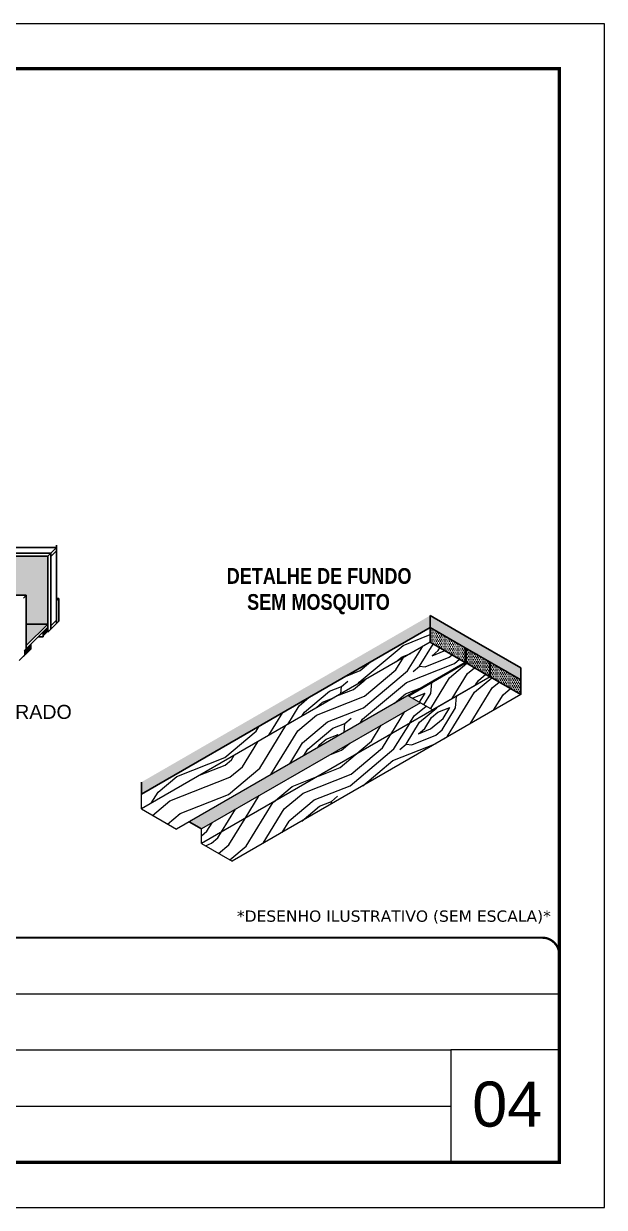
# Model space of a CAD drawing. Extents: x 1813 to 8067, y 422 to 2621.
# Drawn here: x 7538 to 8053, y 1571 to 2621 of the extents above; entities that cross this region are included whole.
import ezdxf
from ezdxf.enums import TextEntityAlignment as Align

# ---------------------------------------------------------------- set-up
doc = ezdxf.new("R2010")
doc.units = 0
doc.linetypes.add('CONTINUO', pattern=[0])
doc.linetypes.add('DASHED', pattern=[0.75, 0.5, -0.25])
for name, color, linetype, lineweight in [('CARIMBO', 255, 'Continuous', 9), ('Demarcação 1', 251, 'Continuous', 9), ('Folhas', 255, 'Continuous', 9), ('fundo', 100, 'Continuous', 9), ('Madeira', 126, 'Continuous', 18), ('SARRAFO DE PRESSAO', 251, 'DASHED', 9)]:
    doc.layers.add(name, color=color, linetype=linetype, lineweight=lineweight)
for name, color, linetype in [('HACHURA MADEIRAS', 1, 'Continuous'), ('material do compensado', 7, 'Continuous'), ('texto', 7, 'Continuous')]:
    doc.layers.add(name, color=color, linetype=linetype)
doc.styles.add('ARIAL', font='arial.ttf')
doc.styles.add('CESAR1', font='arial.ttf', dxfattribs={"oblique": 15})
doc.styles.add('ROMANC', font='techb___.ttf', dxfattribs={"height": 2.5})
doc.styles.add('stylellllll', font='verdana.ttf', dxfattribs={"height": 2})
pattern_1 = [(355, (-41765.87, -776.93), (111.07494, 93.20294), [5.12645, -97.40264]), (85, (-41721.89, -744.76), (-93.20294, 111.07494), [10.2529, -92.27619]), (40, (-41743.21, -753.18), (8.936, 102.13894), [7.24881, -21.74642, 7.24881, -14.497615, 50.751904, -43.50449]), (40, (-41771.43, -781.59), (8.936, 102.13894), [7.24983, -14.49967, 7.24983, -115.99871]), (40, (-41734.785, -774.504), (8.936, 102.13894), [7.24983, -137.7482]), (40, (-41725.02, -780.505), (8.936, 102.13894), [7.24983, -137.7482]), (40, (-41739.445, -768.95), (8.936, 102.13894), [7.24983, -137.7482]), (40, (-41744.105, -763.4), (8.936, 102.13894), [14.49967, -130.49838]), (40, (-41711.87, -689.03), (8.936, 102.13894), [14.49967, -130.49838]), (40, (-41753.87, -757.396), (8.936, 102.13894), [28.99933, -115.99871]), (40, (-41758.53, -751.84), (8.936, 102.13894), [28.99933, -115.99871]), (40, (-41689.46, -727.01), (8.936, 102.13894), [28.99933, -115.99871]), (40, (-41762.745, -741.18), (8.936, 102.13894), [21.7497, -123.24834]), (40, (-41781.83, -724.07), (8.936, 102.13894), [21.7497, -123.24834]), (40, (-41772.51, -735.18), (8.936, 102.13894), [21.7497, -123.24834]), (40, (-41703.44, -710.35), (8.936, 102.13894), [36.24951, -108.74853]), (40, (-41713.21, -704.35), (8.936, 102.13894), [36.24951, -108.74853]), (40, (-41705.23, -730.776), (8.936, 102.13894), [50.74931, -94.24873]), (21.56505, (-41754.766, -767.61), (102.138945, -8.936), [11.4631, -217.79893]), (21.56505, (-41731.657, -738.755), (102.138945, -8.936), [11.4631, -217.79893]), (21.56505, (-41737.658, -748.523), (102.138945, -8.936), [11.4631, -217.79893]), (21.56505, (-41760.766, -777.377), (102.138945, -8.936), [22.9262, -206.33583]), (21.56505, (-41736.317, -733.2), (102.138945, -8.936), [34.3893, -194.87273]), (21.56505, (-41746.084, -727.2), (102.138945, -8.936), [45.8524, -183.40963]), (21.56505, (-41755.85, -721.2), (102.138945, -8.936), [45.8524, -183.40963]), (21.56505, (-41768.49, -689.22), (102.138945, -8.936), [45.8524, -183.40963]), (21.56505, (-41769.385, -699.432), (102.138945, -8.936), [57.3155, -171.94653]), (21.56505, (-41765.17, -710.093), (102.138945, -8.936), [57.3155, -171.94653]), (58.43495, (-41732.997, -754.076), (8.936, 102.138945), [11.4631, -217.79893]), (58.43495, (-41749.21, -762.95), (8.936, 102.138945), [11.4631, -217.79893]), (58.43495, (-41765.873, -776.93), (8.936, 102.138945), [22.9262, -206.33583]), (58.43495, (-41733.89, -764.29), (8.936, 102.138945), [22.9262, -206.33583]), (58.43495, (-41776.534, -781.144), (8.936, 102.138945), [34.3893, -194.87273]), (58.43495, (-41786.748, -780.25), (8.936, 102.138945), [45.8524, -183.40963]), (58.43495, (-41694.376, -783.185), (8.936, 102.138945), [45.8524, -183.40963]), (58.43495, (-41729.23, -769.844), (8.936, 102.138945), [45.8524, -183.40963]), (58.43495, (-41709.697, -781.845), (8.936, 102.138945), [57.3155, -171.94653]), (58.43495, (-41719.464, -775.845), (8.936, 102.138945), [57.3155, -171.94653])]
pattern_2 = [(0, (-30873.356, -8530.8818), (0.82275303, 1.645506056), [0, -1.645506056])]

# ---------------------------------------------------------------- blocks, each defined once
blk = doc.blocks.new('9999999999')
at = {"color": 30, "linetype": 'CONTINUO'}
for p, q in [((98564.6, 34379.6), (99584, 34379.6)), ((98564.6, 34329.8), (99488, 34329.8)), ((99584, 34329.8), (99488, 34329.8)), ((99488, 34329.8), (99488, 34230.2)), ((98564.6, 34280), (99488, 34280))]:
    blk.add_line(p, q, dxfattribs=at)
at = {"color": 30, "linetype": 'CONTINUO', "const_width": 2}
blk.add_lwpolyline([(99584, 34230.2), (99584, 34414.4, 0.414214), (99569, 34429.4), (98229, 34429.4, 0.414214), (98214, 34414.4), (98214, 34245.2, 0.414214), (98229, 34230.2), (99584, 34230.2)], format="xyb", dxfattribs=at)
at = {"layer": 'Folhas'}
blk.add_lwpolyline([(98139, 34190.2), (99624, 34190.2), (99624, 35240.2), (98139, 35240.2)], close=True, dxfattribs=at)
at = {"layer": 'Folhas', "color": 30, "const_width": 3}
blk.add_lwpolyline([(98214, 34230.2), (99584, 34230.2), (99584, 35200.2), (98214, 35200.2)], close=True, dxfattribs=at)

msp = doc.modelspace()

# ---------------------------------------------------------------- hatches: boundary and pattern name
at = {"linetype": 'ByBlock', "ltscale": 2}
msp.add_hatch(color=256, dxfattribs=at).paths.add_polyline_path([(7569.52, 2110.72), (7567.51, 2110.72), (7567.51, 2108.49)])
for points in [[(7559.89, 2080.93), (7559.89, 2085.13), (7555.67, 2080.93), (7555.67, 2076.74)], [(7544.73, 2070.08), (7538.75, 2064.15), (7538.75, 2059.96), (7544.73, 2065.89)]]:
    msp.add_hatch(color=256).paths.add_polyline_path(points)
at = {"layer": 'Demarcação 1'}
for points in [[(7128.18, 2091.76), (7150.11, 2113.7), (7540.68, 2113.7), (7540.68, 2088.07), (7559.89, 2088.07), (7559.89, 2148.23), (7128.18, 2148.23)], [(7540.68, 2088.07), (7540.68, 2069.02), (7559.89, 2088.07)]]:
    msp.add_hatch(color=256, dxfattribs=at).paths.add_polyline_path(points)
at = {"layer": 'fundo'}
h = msp.add_hatch(color=252, dxfattribs=at)
h.dxf.hatch_style = 1
h.paths.add_polyline_path([(7642.79, 1947.74), (7642.79, 1937.08), (7898.94, 2084.97), (7898.94, 2095.62)])
h = msp.add_hatch(color=252, dxfattribs=at)
h.dxf.hatch_style = 1
h.paths.add_polyline_path([(7930.01, 2077.68), (7898.94, 2095.62), (7898.94, 2084.97), (7930.01, 2067.03), (7979.35, 2038.54), (7979.35, 2049.2)])
h = msp.add_hatch(color=252, dxfattribs=at)
h.dxf.hatch_style = 1
h.paths.add_polyline_path([(7890.3, 2018.23), (7879.93, 2024.21), (7879.93, 2025.09), (7685.15, 1912.63), (7696.07, 1906.32)])
at = {"layer": 'HACHURA MADEIRAS'}
h = msp.add_hatch(dxfattribs=at)
h.set_pattern_fill('DOTS', scale=1.036539)
h.set_pattern_definition(pattern_2)
h.paths.add_polyline_path([(7930.01, 2054), (7930.01, 2067.03), (7898.94, 2084.97), (7898.94, 2071.95)])
h = msp.add_hatch(dxfattribs=at)
h.set_pattern_fill('DOTS', scale=1.036539)
h.set_pattern_definition(pattern_2)
h.paths.add_polyline_path([(7930.77, 2066.59), (7930.77, 2053.57), (7951.91, 2041.36), (7951.91, 2054.38)])
h = msp.add_hatch(dxfattribs=at)
h.set_pattern_fill('DOTS', scale=1.036539)
h.set_pattern_definition(pattern_2)
h.paths.add_polyline_path([(7952.21, 2054.21), (7952.21, 2041.19), (7979.35, 2025.52), (7979.35, 2038.54)])
at = {"layer": 'Madeira'}
h = msp.add_hatch(dxfattribs=at)
h.set_pattern_fill('PATRON00077', color=256, scale=102.529099, angle=355, pattern_type=2)
h.set_pattern_definition(pattern_1)
h.paths.add_polyline_path([(7642.79, 1937.08), (7642.79, 1924.06), (7898.94, 2071.95), (7898.94, 2084.97)])
h = msp.add_hatch(dxfattribs=at)
h.set_pattern_fill('PATRON00077', color=256, scale=102.529099, angle=355, pattern_type=2)
h.set_pattern_definition([(355, (-10663.36, -70017.5), (111.07494, 93.20294), [5.12645, -97.40264]), (85, (-10619.37, -69985.33), (-93.20294, 111.07494), [10.25291, -92.27619]), (40, (-10640.69, -69993.75), (8.936, 102.138945), [7.248807, -21.74642, 7.248807, -14.497615, 50.751904, -43.504487]), (40, (-10668.91, -70022.16), (8.936, 102.138945), [7.24983, -14.499665, 7.24983, -115.99871]), (40, (-10632.27, -70015.074), (8.936, 102.138945), [7.24983, -137.74821]), (40, (-10622.5, -70021.074), (8.936, 102.138945), [7.24983, -137.74821]), (40, (-10636.93, -70009.52), (8.936, 102.138945), [7.24983, -137.74821]), (40, (-10641.59, -70003.966), (8.936, 102.138945), [14.49967, -130.49838]), (40, (-10609.35, -69929.596), (8.936, 102.138945), [14.49967, -130.49838]), (40, (-10651.354, -69997.966), (8.936, 102.138945), [28.99933, -115.99871]), (40, (-10656.014, -69992.41), (8.936, 102.138945), [28.99933, -115.99871]), (40, (-10586.94, -69967.58), (8.936, 102.138945), [28.99933, -115.99871]), (40, (-10660.23, -69981.75), (8.936, 102.138945), [21.7497, -123.24834]), (40, (-10679.315, -69964.64), (8.936, 102.138945), [21.7497, -123.24834]), (40, (-10669.995, -69975.75), (8.936, 102.138945), [21.7497, -123.24834]), (40, (-10600.92, -69950.92), (8.936, 102.138945), [36.24951, -108.74853]), (40, (-10610.69, -69944.92), (8.936, 102.138945), [36.24951, -108.74853]), (40, (-10602.71, -69971.345), (8.936, 102.138945), [50.74931, -94.24873]), (21.56505, (-10652.248, -70008.18), (102.138945, -8.936), [11.4631, -217.79893]), (21.56505, (-10629.14, -69979.325), (102.138945, -8.936), [11.4631, -217.79893]), (21.56505, (-10635.14, -69989.092), (102.138945, -8.936), [11.4631, -217.79893]), (21.56505, (-10658.25, -70017.947), (102.138945, -8.936), [22.9262, -206.33583]), (21.56505, (-10633.8, -69973.77), (102.138945, -8.936), [34.3893, -194.87273]), (21.56505, (-10643.566, -69967.77), (102.138945, -8.936), [45.8524, -183.40963]), (21.56505, (-10653.333, -69961.77), (102.138945, -8.936), [45.8524, -183.40963]), (21.56505, (-10665.973, -69929.79), (102.138945, -8.936), [45.8524, -183.40963]), (21.56505, (-10666.867, -69940), (102.138945, -8.936), [57.31551, -171.94653]), (21.56505, (-10662.654, -69950.663), (102.138945, -8.936), [57.31551, -171.94653]), (58.43495, (-10630.48, -69994.646), (8.936, 102.138945), [11.4631, -217.79893]), (58.43495, (-10646.694, -70003.52), (8.936, 102.138945), [11.4631, -217.79893]), (58.43495, (-10663.355, -70017.5), (8.936, 102.138945), [22.9262, -206.33583]), (58.43495, (-10631.373, -70004.86), (8.936, 102.138945), [22.9262, -206.33583]), (58.43495, (-10674.016, -70021.713), (8.936, 102.138945), [34.3893, -194.87273]), (58.43495, (-10684.23, -70020.82), (8.936, 102.138945), [45.8524, -183.40963]), (58.43495, (-10591.86, -70023.755), (8.936, 102.138945), [45.8524, -183.40963]), (58.43495, (-10626.713, -70010.414), (8.936, 102.138945), [45.8524, -183.40963]), (58.43495, (-10607.18, -70022.415), (8.936, 102.138945), [57.31551, -171.94653]), (58.43495, (-10616.946, -70016.414), (8.936, 102.138945), [57.31551, -171.94653])])
h.paths.add_polyline_path([(7642.79, 1924.06), (7673.87, 1906.12), (7930.01, 2054), (7898.94, 2071.95)])
h = msp.add_hatch(dxfattribs=at)
h.set_pattern_fill('PATRON00077', color=256, scale=102.529099, angle=355, pattern_type=2)
h.set_pattern_definition([(355, (-41787.84, -764.19), (111.07494, 93.20294), [5.12645, -97.40264]), (85, (-41743.85, -732.02), (-93.20294, 111.07494), [10.2529, -92.27619]), (40, (-41765.175, -740.44), (8.936, 102.13894), [7.24881, -21.74642, 7.24881, -14.497615, 50.751904, -43.50449]), (40, (-41793.39, -768.85), (8.936, 102.13894), [7.24983, -14.49967, 7.24983, -115.99871]), (40, (-41756.75, -761.765), (8.936, 102.13894), [7.24983, -137.7482]), (40, (-41746.98, -767.765), (8.936, 102.13894), [7.24983, -137.7482]), (40, (-41761.41, -756.21), (8.936, 102.13894), [7.24983, -137.7482]), (40, (-41766.07, -750.66), (8.936, 102.13894), [14.49967, -130.49838]), (40, (-41733.83, -676.29), (8.936, 102.13894), [14.49967, -130.49838]), (40, (-41775.836, -744.66), (8.936, 102.13894), [28.99933, -115.99871]), (40, (-41780.496, -739.1), (8.936, 102.13894), [28.99933, -115.99871]), (40, (-41711.425, -714.27), (8.936, 102.13894), [28.99933, -115.99871]), (40, (-41784.71, -728.44), (8.936, 102.13894), [21.7497, -123.24834]), (40, (-41803.8, -711.334), (8.936, 102.13894), [21.7497, -123.24834]), (40, (-41794.48, -722.44), (8.936, 102.13894), [21.7497, -123.24834]), (40, (-41725.406, -697.61), (8.936, 102.13894), [36.24951, -108.74853]), (40, (-41735.17, -691.61), (8.936, 102.13894), [36.24951, -108.74853]), (40, (-41727.19, -718.036), (8.936, 102.13894), [50.74931, -94.24873]), (21.56505, (-41776.73, -754.87), (102.138945, -8.936), [11.4631, -217.79893]), (21.56505, (-41753.62, -726.016), (102.138945, -8.936), [11.4631, -217.79893]), (21.56505, (-41759.62, -735.783), (102.138945, -8.936), [11.4631, -217.79893]), (21.56505, (-41782.73, -764.64), (102.138945, -8.936), [22.9262, -206.33583]), (21.56505, (-41758.28, -720.462), (102.138945, -8.936), [34.3893, -194.87273]), (21.56505, (-41768.05, -714.46), (102.138945, -8.936), [45.8524, -183.40963]), (21.56505, (-41777.816, -708.46), (102.138945, -8.936), [45.8524, -183.40963]), (21.56505, (-41790.456, -676.48), (102.138945, -8.936), [45.8524, -183.40963]), (21.56505, (-41791.35, -686.693), (102.138945, -8.936), [57.3155, -171.94653]), (21.56505, (-41787.136, -697.354), (102.138945, -8.936), [57.3155, -171.94653]), (58.43495, (-41754.96, -741.337), (8.936, 102.138945), [11.4631, -217.79893]), (58.43495, (-41771.176, -750.21), (8.936, 102.138945), [11.4631, -217.79893]), (58.43495, (-41787.837, -764.19), (8.936, 102.138945), [22.9262, -206.33583]), (58.43495, (-41755.855, -751.55), (8.936, 102.138945), [22.9262, -206.33583]), (58.43495, (-41798.5, -768.404), (8.936, 102.138945), [34.3893, -194.87273]), (58.43495, (-41808.71, -767.51), (8.936, 102.138945), [45.8524, -183.40963]), (58.43495, (-41716.34, -770.446), (8.936, 102.138945), [45.8524, -183.40963]), (58.43495, (-41751.195, -757.105), (8.936, 102.138945), [45.8524, -183.40963]), (58.43495, (-41731.66, -769.106), (8.936, 102.138945), [57.3155, -171.94653]), (58.43495, (-41741.43, -763.105), (8.936, 102.138945), [57.3155, -171.94653])])
h.paths.add_polyline_path([(7901.07, 2012.01), (7951.91, 2041.36), (7930.25, 2053.93), (7879.93, 2024.21)])
h = msp.add_hatch(dxfattribs=at)
h.set_pattern_fill('PATRON00077', color=256, scale=102.529099, angle=355, pattern_type=2)
h.set_pattern_definition(pattern_1)
h.paths.add_polyline_path([(7723.22, 1877.64), (7979.35, 2025.52), (7952.21, 2041.19), (7696.16, 1893.36)])
h = msp.add_hatch(dxfattribs=at)
h.set_pattern_fill('PATRON00077', color=256, scale=102.529099, angle=355, pattern_type=2)
h.set_pattern_definition(pattern_1)
h.paths.add_polyline_path([(7901.44, 2011.8), (7890.16, 2018.31), (7696, 1906.29), (7696.07, 1893.3)])

# ---------------------------------------------------------------- linework, layer by layer
for p, q in [((7567.51, 2155.85), (7129.57, 2155.85)), ((7567.51, 2155.85), (7562.46, 2150.8)), ((7567.51, 2090.72), (7567.51, 2158.09)), ((7567.51, 2088.49), (7567.51, 2155.85)), ((7128.18, 2148.23), (7559.89, 2148.23)), ((7130.75, 2150.8), (7562.46, 2150.8)), ((7562.46, 2150.8), (7176.85, 2150.8)), ((7562.46, 2150.8), (7559.89, 2148.23)), ((7559.89, 2080.93), (7559.89, 2148.23)), ((7562.46, 2083.48), (7562.46, 2150.8)), ((7562.46, 2150.8), (7562.46, 2144.64)), ((7540.68, 2113.7), (7150.11, 2113.7)), ((7540.68, 2061.88), (7540.68, 2113.7)), ((7567.51, 2091.41), (7562.46, 2086.36)), ((7559.89, 2085.13), (7538.75, 2064.15)), ((7559.89, 2088.07), (7540.68, 2069.02)), ((7555.67, 2080.93), (7555.67, 2076.74)), ((7544.73, 2065.89), (7544.73, 2070.08)), ((7555.67, 2076.74), (7551.44, 2076.74))]:
    msp.add_line(p, q)
at = {"linetype": 'ByBlock', "ltscale": 2}
for p, q in [((7567.51, 2152.93), (7562.46, 2147.92)), ((7538.17, 2111.13), (7540.68, 2113.7)), ((7567.51, 2108.49), (7569.52, 2110.72)), ((7569.52, 2110.72), (7567.51, 2110.72)), ((7569.52, 2090.72), (7569.52, 2110.72)), ((7567.51, 2088.49), (7569.52, 2090.72)), ((7567.51, 2088.49), (7559.89, 2080.93)), ((7544.73, 2065.89), (7534.35, 2055.59)), ((7540.68, 2061.88), (7538.17, 2059.39))]:
    msp.add_line(p, q, dxfattribs=at)
at = {"color": 0}
msp.add_line((7559.89, 2088.07), (7540.68, 2088.07), dxfattribs=at)
at = {"layer": 'Madeira'}
for p, q in [((7898.94, 2071.95), (7642.79, 1924.06)), ((7930.01, 2054), (7673.87, 1906.12)), ((7930.77, 2053.57), (7879.93, 2024.21)), ((7952.21, 2041.19), (7696.07, 1893.3)), ((7951.91, 2041.36), (7901.07, 2012.01)), ((7890.3, 2018.23), (7696.07, 1906.32)), ((7979.35, 2025.52), (7723.2, 1877.63)), ((7879.93, 2024.21), (7901.37, 2011.84)), ((7642.79, 1924.06), (7642.79, 1937.08)), ((7642.79, 1924.06), (7673.87, 1906.12)), ((7696.07, 1893.3), (7696.07, 1906.32)), ((7696.07, 1893.3), (7723.2, 1877.63))]:
    msp.add_line(p, q, dxfattribs=at)
at = {"layer": 'material do compensado'}
for p, q in [((7898.94, 2071.95), (7898.94, 2095.62)), ((7898.94, 2095.62), (7930.01, 2077.68)), ((7898.94, 2084.97), (7642.79, 1937.08)), ((7898.94, 2084.97), (7930.01, 2067.03)), ((7898.94, 2071.95), (7930.01, 2054)), ((7930.01, 2077.68), (7979.35, 2049.2)), ((7930.01, 2067.03), (7979.35, 2038.54)), ((7930.01, 2054), (7930.01, 2067.03)), ((7930.77, 2053.57), (7930.77, 2066.59)), ((7930.77, 2053.57), (7951.91, 2041.36)), ((7951.91, 2041.36), (7951.91, 2054.38)), ((7952.21, 2041.19), (7952.21, 2054.21)), ((7979.35, 2025.52), (7979.35, 2049.2)), ((7952.21, 2041.19), (7979.35, 2025.52)), ((7879.93, 2024.21), (7879.93, 2025.09)), ((7642.79, 1947.74), (7642.79, 1937.08)), ((7696.07, 1906.32), (7685.15, 1912.63))]:
    msp.add_line(p, q, dxfattribs=at)

# ---------------------------------------------------------------- block references
at = {"layer": 'SARRAFO DE PRESSAO', "color": 6, "linetype": 'ByBlock'}
msp.add_blockref('9999999999', (-91570.68, -32619.58), dxfattribs=at)

# ---------------------------------------------------------------- texts
at = {"style": 'stylellllll'}
msp.add_text('*DESENHO ILUSTRATIVO (SEM ESCALA)*', height=10, dxfattribs=at).set_placement((8005.88, 1823.96), align=Align.RIGHT)
at = {"layer": 'CARIMBO', "style": 'CESAR1'}
msp.add_text('PAINEL LATERAL ESTRUTURADO', height=12.436, dxfattribs=at).set_placement((7300.17, 2010.12), align=Align.MIDDLE_LEFT)
at = {"layer": 'CARIMBO', "style": 'ARIAL'}
msp.add_text('04', height=40, dxfattribs=at).set_placement((7936.16, 1642.19))
at = {"layer": 'texto', "style": 'ROMANC'}
for s, p in [('DETALHE DE FUNDO ', (7802.61, 2130.7)), ('SEM MOSQUITO', (7799.87, 2107.65))]:
    msp.add_text(s, height=14, dxfattribs=at).set_placement(p, align=Align.MIDDLE_CENTER)

doc.saveas('drawing.dxf')
